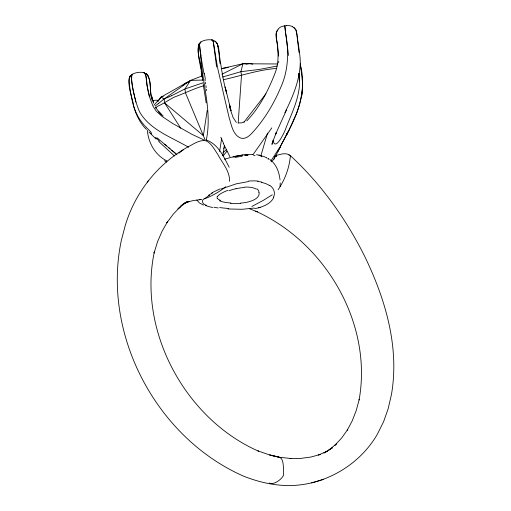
<?xml version="1.0" encoding="UTF-8"?>
<svg xmlns="http://www.w3.org/2000/svg" width="511" height="511" viewBox="0 0 511 511"><rect width="100%" height="100%" fill="white"/><g stroke="black" fill="none" stroke-linecap="round" stroke-linejoin="round"><path stroke-width="0.77" d="M153.383 102.845L153.211 100.654M285.515 32.206L284.819 25.984M280.22 182.919L280.073 186.509M272.983 140.129C275.199 152.872 285.457 130.369 286.134 127.539C292.937 110.344 302.18 92.472 298.948 73.392M288.811 130.439L296.789 112.957L299.459 105.157L301.803 95.155L302.582 86.448L302.435 81.888L300.366 63.473M238.158 123.228L241.479 75.634L240.949 71.687L242.891 63.76L249.764 63.466L252.773 64.175M278.623 62.866L278.744 61.467M199.507 44.374L200.191 51.962M301.803 95.155L302.282 91.546M224.297 145.871L222.892 155.849M221.685 138.226L219.609 151.512M207.179 110.504L203.359 135.651L164.644 102.915L164.114 98.974L161.08 97.128L153.926 105.215M229.477 181.379C230.154 171.274 222.272 163.066 217.878 154.533C214.761 150.01 212.18 144.728 207.523 141.56A8.348 5.96 61.5 0 0 205.218 140.666C199.341 139.995 194.154 143.636 189.185 146.242C158.212 162.996 134.93 192.404 125.074 226.162L121.318 240.47C101.606 334.092 156.111 437.525 243.255 476.016L243.836 476.265C256.829 481.381 270.555 484.824 284.531 485.45C321.719 487.207 358.888 466.358 377.393 434.165L383.627 421.613L388.156 408.743L391.464 394.441C399.755 346.33 384.955 297.632 363.889 254.714C345.168 217.737 320.653 183.411 290.018 155.363M206.335 139.937C212.174 111.909 202.503 84.04 200.714 56.101M198.964 43.946C196.128 52.256 200.88 61.377 201.347 69.847M272.606 142.16L271.986 144.383L272.944 141.074M260.795 156.04L267.547 133.058M277.939 29.804L278.24 29.184M204.132 140.014L192.059 134.393L172.756 123.515L162.23 116.559L156.309 111.245L153.019 106.224L150.036 98.438L147.724 88.735L145.558 74.504L144.306 72.869L142.109 72.358A12.666 8.642 -8 0 0 134.157 73.405C130.644 74.006 131.148 78.458 131.768 81.064M132.132 74.427C132.566 74.076 132.617 74.025 131.934 74.766C130.65 83.785 134.08 93.27 135.894 102.136M272.191 143.272L276.33 132.413L275.601 134.227L286.447 110.006M273.577 197.08C275.742 192.871 273.564 187.709 269.738 185.321M284.889 112.746C292.752 96.707 300.283 79.563 300.257 61.371C299.983 52.729 298.13 44.24 297.134 35.661M198.409 45.057L198.651 44.578M286.301 135.249L288.868 130.343L277.716 151.761M273.992 159.087L280.609 146.459M198.932 43.997C196.269 55.763 202.088 68.327 202.592 80.291M130.299 75.922L129.43 77.34L130.299 75.922C126.466 85.222 132.228 96.081 133.556 105.56C135.587 112.957 139.343 119.83 144.536 125.482M202.305 75.883L190.577 80.393L184.95 88.971L171.453 95.768M226.986 151.205L223.23 155.772M271.788 127.884L252.971 154.699M147.277 182.159L148.375 180.568M157.873 101.695L161.08 97.128L190.577 80.393L202.963 80.048M200.919 41.947L200.651 42.234L202.203 41.25A12.443 8.783 -2.9 0 1 210.149 39.775L212.531 40.03M270.875 161.035L280.041 146.925L287.291 133.307L286.205 135.447C297.702 114.707 306.421 91.073 300.877 67.082M277.211 30.577C274.228 35.994 277.978 42.579 277.799 48.341A129.104 25.959 86.8 0 1 278.265 52.148L278.674 56.095M223.697 148.433L224.661 147.187M243.99 122.174L265.912 93.807M277.243 30.532L276.125 33.471L276.457 38.146M130.727 75.468C128.817 77.231 128.727 80.067 129.098 82.463C131.487 98.974 134.035 117.096 146.433 129.43M277.345 30.411L277.735 29.989L277.416 30.328M278.144 189.734C284.774 179.936 289.545 167.576 290.363 155.778A8.348 3.079 -52.5 0 0 289.494 155.133L288.83 155.082M203.889 198.817C200.599 201.117 203.34 204.822 206.47 205.269M182.638 85.707L184.72 83.478L189.115 81.683M271.929 161.412L274.171 158.723L274.599 157.254M222.917 152.827L226.386 149.653M178.888 153.198L183.34 149.749M200.689 42.132L200.663 42.151A5.768 4.337 56.4 0 0 199.469 44.355M246.768 120.909C259.895 107.278 268.62 89.789 275.391 72.262C279.236 61.793 278.176 50.487 276.662 39.679M225.753 186.764C219.321 191.868 212.02 196.013 204.343 198.913M155.299 108.108L155.472 107.968A65.344 39.187 36.7 0 1 158.41 105.898C164.229 103.331 169.269 99.473 175.049 96.796C184.643 93.321 193.765 88.703 203.576 85.791M190.577 80.393L164.114 98.974L158.218 103.695M158.123 103.765L155.197 105.975M272.28 194.755L263.542 200.223L251.84 206.482M182.823 204.394L186.093 202.343L177.969 208.871L180.843 206.265L173.357 214.039L166.816 222.802L167.723 221.423L162.102 231.183L157.535 241.76L154.066 253.047L154.373 251.782C137.504 330.7 185.174 418.956 258.54 451.181L257.953 450.932L269.061 454.739L279.255 457.268L290.995 458.501L290.088 458.501L300.66 458.424L310.854 457.045L320.582 454.375L318.5 454.982L327.608 451.085L323.897 452.976L332.31 447.892L328.797 450.095L336.442 443.855L334.916 445.26L341.75 437.889L347.691 429.483L347.244 430.211L352.239 420.802L356.237 410.525L359.188 399.481L359.092 400.004C372.819 323.495 325.603 242.834 255.775 211.196L257.32 211.861L249.362 208.68M180.849 205.658L187.965 201.353L184.017 203.372M221.895 74.242L242.891 63.76L277.486 63.971M268.02 158.959L268.837 158.563M171.377 95.806L169.09 96.847M244.712 121.72L241.524 122.902L238.714 122.902M168.93 96.918L166.631 97.92M165.883 98.24L164.695 98.732M183.577 203.851L189.274 201.449L185.787 202.465M221.206 188.993L236.108 183.877L248.154 181.616M203.167 82.763L184.95 88.971L185.48 92.919L205.154 139.95M224.482 159.208L234.21 156.519L242.859 155.057M275.518 155.619C279.887 154.501 284.946 152.521 289.283 154.801M311.582 482.901L323.278 479.465M223.198 79.78C241 75.813 258.419 69.809 276.713 68.397M161.08 97.128L163.296 96.502M278.329 457.486C284.64 456.483 283.145 470.791 283.662 474.84C282.251 479.133 273.43 485.546 269.24 483.029M222.579 77.014L240.949 71.687L259.345 69.432L277.128 66.04M185.838 202.477L193.337 200.529L201.832 199.494M258.566 207.836L260.169 207.421M274.458 156.736L276.515 156.251L274.381 156.743M286.358 25.639L284.442 25.933M242.891 63.76L221.384 68.659L228.289 67.42M153.817 100.45L152.968 100.59M284.301 25.952L283.369 26.112A12.417 7.218 14.9 0 0 278.431 28.878M245.932 64.169L249.764 63.466M254.235 208.054L242.233 209.286L228.047 208.973M154.213 100.38L154.75 100.309A12.417 7.639 -28.2 0 1 158.666 100.469M260.853 156.034L263.478 156.34L266.288 157.644M199.175 199.571L200.51 199.616M211.746 39.909L212.084 40.101A5.634 3.111 -83.7 0 1 213.323 41.998L216.607 67.024M256.516 154.705L261.747 155.714M258.879 155.095L259.403 155.197M280.846 457.575L269.719 455.02L279.255 457.268M206.406 140.071C218.133 144.108 223.888 156.896 229.152 167.282M143.751 72.607L144.326 72.837A12.666 4.12 -31.3 0 1 144.964 73.59M143.93 72.658C148.018 75.89 145.737 83.338 147.507 87.822M203.557 205.128L199.469 202.969L196.767 200.018M188.559 147.232C171.524 137.21 149.927 129.909 139.618 111.935C135.428 102.36 133.282 92.018 131.851 81.703M211.893 39.979L211.963 40.018A5.634 3.155 -81.8 0 1 213.336 41.832M167.02 160.984C155.229 155.261 148.414 143.016 147.328 130.26M292.541 26.7L293.308 27.275M145.833 73.431L146.772 74.063M267.029 158.155L266.506 157.79M164.491 160.716L166.535 162.134M268.039 158.844L268.473 159.157M145.929 73.475C153.038 79.716 148.362 93.059 152.661 101.063M146.913 74.197C152.144 81.741 148.848 92.574 152.866 100.846L151.633 96.381L151.818 97.045M269.776 159.406L271.526 160.812M177.023 154.801L156.973 137.746M175.803 153.562L171.753 150.177M168.949 147.807L170.067 148.752M164.721 144.153L166.79 145.948M163.156 116.074L158.666 111.743L161.712 114.924L157.311 109.852L155.536 106.978M159.432 141.087L155.472 137.446M174.417 155.938L158.678 141.432M151.256 132.438L145.054 126.051M156.168 139.075L148.925 132.023M150.739 132.924L151.735 133.895M216.179 42.164L214.614 40.88C221.091 46.099 218.146 56.446 220.113 63.62M236.357 122.442L233.125 117.6L229.714 107.617M272.465 161.719C276.63 166.018 278.865 171.868 279.721 177.713M252.951 154.571L244.303 154.654L234.69 156.417A7.786 2.121 -13.2 0 0 233.01 157.12M164.644 102.915L180.69 128.197M216.696 42.739L217.232 43.678M229.918 156.724L223.339 143.508M148.65 76.95L148.094 75.654M217.213 43.544C220.695 59.934 221.838 76.867 226.616 93.047L225.127 86.94L230.946 110.427M217.437 44.233L218.088 46.271M213.285 41.896C215.418 52.876 216.453 64.099 219.251 74.97C222.47 89.253 225.785 103.516 229.171 117.76C231.445 124.94 232.844 135.064 240.847 138.13C244.68 139.331 248.32 136.782 250.927 134.227C263.721 120.749 273.513 104.512 280.731 87.445C288.46 70.556 288.939 51.694 285.719 33.707M151.633 96.381L152.693 100.175M149.161 96.145L148.12 91.335A129.82 115.799 30.6 0 1 147.513 87.822M229.58 104.87L230.966 110.727L229.631 105.087M204.004 73.859L200.868 56.242L199.501 44.764A5.525 4.152 56.6 0 1 200.51 42.279L200.619 42.292A12.443 3.334 17.4 0 0 200.536 43.065M203.148 83.785L206.182 102.896M204.943 79.307L205.186 80.808M201.206 71.323L202.139 77.295M206.482 89.336L206.68 90.619M205.435 82.373L205.684 84.002M205.939 85.707L206.201 87.483M279.83 178.39L280.041 179.885M297.032 34.908L296.01 30.06L293.921 27.632L295.639 29.338L296.597 32.097L299.018 52.595M285.47 31.848L288.574 55.456M285.374 31.145L285.419 31.49M285.33 30.807L284.819 26.15M153.415 103.094L153.211 100.782M298.903 73.475L299.369 81.23M200.44 51.796A182.261 98.15 -83.7 0 1 200.97 55.942M131.627 75.347A12.666 4.229 15.7 0 1 132.125 74.453M212.499 40.062A12.443 4.714 -33.9 0 1 213.981 41.129M286.345 25.678A12.417 7.601 -28.1 0 1 292.528 26.713M234.734 157.554A36.671 14.627 -14.3 0 1 242.24 156.238M223.562 143.399A293.129 283.445 -65.1 0 1 220.848 137.28M204.304 73.156A51.049 7.269 81.5 0 1 205.313 78.924M244.839 155.427A35.706 16.742 -15.6 0 1 247.522 155.255M253.654 155.35A35.706 16.742 -15.6 0 1 255.104 155.485M244.903 155.255A35.744 16.652 -15.6 0 1 248.078 155.076M261.447 156.692A35.744 17.016 -14.8 0 1 261.824 156.82M258.981 192.545A21.028 9.326 -0.6 0 1 240.515 203.091M240.675 203.416A21.06 7.352 -3.2 0 1 230.48 203.461M230.921 202.995A21.04 5.602 -2.5 0 1 219.404 200.721M220.758 200.421A21.06 5.583 -3.3 0 1 217.603 198.632M217.462 198.632A21.398 6.106 -8.7 0 1 217.501 196.205M217.763 196.205A20.868 5.659 -13.1 0 1 227.823 190.367M228.883 190.788A21.398 6.304 -13.1 0 1 236.012 188.668M236.025 188.751A21.06 7.806 -12.2 0 1 244.443 187.492M244.75 187.083A21.04 9.217 -13.2 0 1 256.318 189.121M257.02 188.846A21.06 9.268 -12.4 0 1 258.968 192.551M273.813 197.118A35.527 17.828 5.1 0 1 254.772 208.635M261.575 182.453A35.636 17.84 -16.7 0 1 269.438 185.48M257.691 181.52A34.978 18.109 -18.8 0 1 261.919 182.146M248.346 181.143A35.636 18.307 -18.5 0 1 258.074 181.079M211.682 192.986A35.706 7.831 -17.6 0 1 220.273 188.853M208.258 195.451A34.857 6.445 -18.9 0 1 212.697 192.922M204.764 198.613A35.706 6.899 -18.3 0 1 209.638 195.24M212.691 207.485A35.636 6.892 0.2 0 1 205.352 205.358M218.21 207.951A34.978 5.96 1.9 0 1 213.956 207.242M228.794 208.501A35.636 6.247 1.7 0 1 219.685 207.562M271.501 161.565A14.653 2.766 -40.5 0 1 271.226 161.846M293.576 27.453L293.921 27.632L293.614 27.466"/></g></svg>
